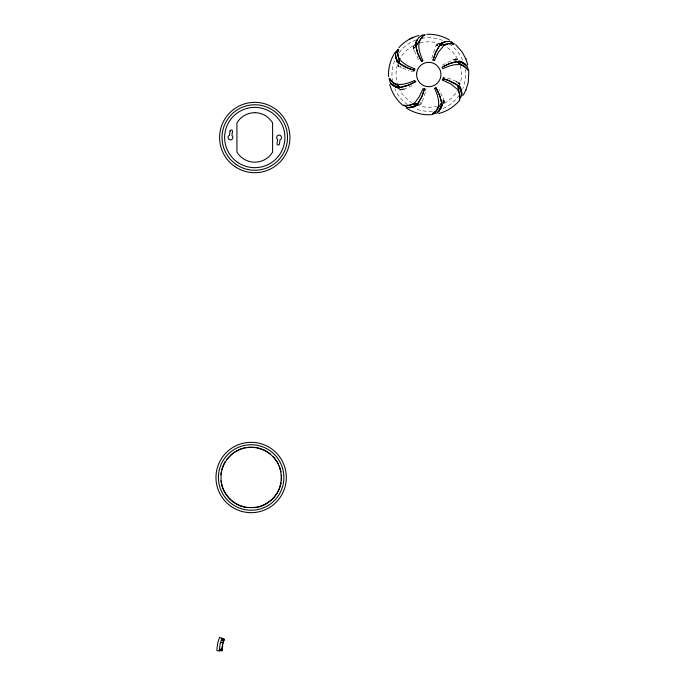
<?xml version="1.0" encoding="UTF-8"?>
<svg xmlns="http://www.w3.org/2000/svg" width="685" height="685" viewBox="0 0 685 685"><rect width="100%" height="100%" fill="white"/><g stroke="black" fill="none" stroke-linecap="round" stroke-linejoin="round"><path stroke-width="0.51" stroke-dasharray="3.42 2.57" d="M425.693 90.728L425.882 88.973M414.305 71.642L410.829 71.137M431.815 58.319L435.377 47.085L436.85 44.319L438.862 43.72M425.368 92.441L422.14 101.954L420.667 104.719L419.597 104.719M397.428 65.015L396.641 68.132A32.743 32.743 0 0 0 397.197 83.253M442.878 78.741L443.221 77.336L451.646 79.272L458.95 82.611L459.558 84.623M418.475 59.458L414.04 50.442L414.571 48.438M442.673 101.611L443.478 98.597L439.034 89.589M459.138 86.67L460.868 80.907A32.743 32.743 0 0 0 460.311 65.786M414.04 50.442L413.552 48.935L414.262 47.111M443.392 103.444L444.385 101.594L443.966 100.113L442.895 102.844L443.966 100.113L443.478 98.597M413.552 48.935L414.271 47.128L413.552 48.935L413.123 47.445L414.613 44.671M442.835 102.904L443.966 100.113M398.764 64.955L398.559 66.428L409.142 70.743M458.753 84.084L458.95 82.611L459.507 84.435M414.476 44.936L413.123 47.445L414.305 46.554M443.486 103.272L444.385 101.594L441.662 102.998M443.375 103.375L444.385 101.594M442.382 65.229L452.836 59.8L455.833 58.893L457.683 59.886M413.32 45.647L410.563 47.299A32.743 32.743 0 0 0 399.877 59.09M444.188 103.401L446.945 101.748A32.743 32.743 0 0 0 457.631 89.958M420.342 102.998L422.14 101.954M412.216 85.719L401.684 90.155L399.834 89.161L401.684 90.155L400.785 88.973M437.946 44.885L436.097 45.672L437.886 44.885M421.412 103.366L419.571 104.154M436.097 45.672L437.886 44.91M439.582 43.497L436.85 44.319L438.314 44.525M424.443 89.067L425.984 88.981M452.836 59.8L456.852 60.871M402.669 88.707L404.681 89.238M440.909 44.14L435.146 42.41A32.743 32.743 0 0 0 419.254 43.189M416.608 104.908L422.371 106.637A32.743 32.743 0 0 0 436.713 106.278M401.341 89.016L403.165 89.726L401.307 88.981M456.724 60.074L455.833 58.893L457.503 59.792M455.833 58.893L457.606 59.903M457.631 59.09L455.979 56.333A32.743 32.743 0 0 0 445.592 46.434M456.193 81.138L457.229 82.936M400.28 66.102L401.324 67.901M398.679 87.415L401.53 92.715A32.743 32.743 0 0 0 411.925 102.604M457.606 81.857L458.393 83.707M397.951 64.416L398.559 66.428L398.019 64.459M398.011 64.604L398.559 66.428M458.95 82.611L459.498 84.58M443.221 77.294L443.306 78.835M465.158 69.125A36.802 36.802 0 0 1 462.752 88.605M459.352 94.967A36.802 36.802 0 0 1 442.835 108.521M432.363 111.141A36.802 36.802 0 0 1 414.673 108.521M407.566 104.608A36.802 36.802 0 0 1 394.757 88.605M392.668 81.703A36.802 36.802 0 0 1 394.757 60.443M399.201 52.599A36.802 36.802 0 0 1 417.216 39.576M421.575 38.428A36.802 36.802 0 0 1 444.488 41.254M449.197 43.926A36.802 36.802 0 0 1 462.752 60.443M456.167 60.023L454.343 59.312L456.15 60.04"/><path stroke-width="1.03" d="M458.796 85.634L460.354 88.331C456.338 82.782 449.232 80.479 442.878 78.741L442.81 80.239L450.764 83.93L457.94 89.752L459.849 94.804L459.335 99.77L461.904 95.283L461.681 91.662L459.567 86.481M397.942 62.558L395.827 57.377L395.605 53.764L398.182 49.269L398.37 51.306M219.405 650.75L219.842 645.27L221.906 638.232M221.726 650.75L222.043 646.417M398.182 49.269C394.791 59.903 406.582 65.854 414.699 68.8L414.639 70.307C408.286 68.56 401.179 66.257 397.154 60.708L398.721 63.405M220.87 474.679L221.264 471.905M281.415 480.296L281.415 474.679M222.24 645.167L222.736 642.907M222.993 642.984L222 650.75L216.974 650.75L217.051 648.087A35.175 35.175 0 0 1 219.123 638.583L219.662 637.307L224.303 639.225L222.993 642.984L220.493 642.307M280.704 484.578L281.133 482.582M424.537 88.639L422.337 95.592L418.295 102.99M415.375 45.424C416.095 40.509 419.109 34.755 424.871 35.055C422.448 36.331 419.614 39.328 419.049 42.53C418.064 48.686 420.41 54.971 422.859 60.537L421.755 61.556L419.999 58.516L417.353 52.24L416.026 47M442.142 103.623L440.763 108.324L438.828 111.381L436.448 113.188L432.518 114.001L434.478 111.638M221.752 469.645L223.396 465.089M222.882 642.427L223.353 640.963M280.533 485.331L279.489 488.474M414.699 68.8L414.202 70.204L409.981 68.98L399.492 63.517L397.591 52.42M442.81 80.239L443.306 78.835L447.536 80.068L458.017 85.531L459.926 96.619M465.963 89.932L468.257 82.38L468.831 70.572M439.213 46.058L435.172 53.456L432.971 60.4L434.478 60.46L438.169 52.514L443.991 45.338L449.043 43.429L454.009 43.943L449.514 41.374L445.901 41.597L440.72 43.703M224.038 639.114L223.584 640.235M415.367 44.414L417.182 39.901L415.375 43.258M442.15 104.625L440.335 109.138L441.688 106.629M415.427 44.277L416.18 42.41L415.855 46.049L417.713 53.284L421.515 61.179L422.859 60.537M442.09 104.771L441.337 106.629L441.662 102.998L439.796 95.763L435.994 87.86L434.65 88.502C438.306 96.277 442.433 108.906 432.518 114.001M278.598 490.597L279.197 489.176M465.963 89.932L463.3 95.129M223.695 464.379L225.296 461.485M277.271 493.072L278.358 491.042M438.828 111.381L442.364 105.156M437.518 112.64L442.108 104.925M395.271 52.146C390.553 59.338 388.027 68.02 388.6 76.634M276.988 493.491L273.957 497.61M418.544 104.034L414.947 106.124L417.747 103.778L421.549 97.347L424.443 89.067L423.039 88.579L419.348 96.534L414.939 102.562L410.246 105.25L406.659 105.687L403.508 105.096L406.856 107.305L409.81 107.708L417.722 104.942M406.659 105.687L418.098 103.281M422.345 36.853L415.846 46.049L419.768 41.331M435.172 112.186L441.662 102.998L440.352 104.565M395.921 51.966L398.096 49.363M226.572 459.558L232.823 453.23M453.915 43.866L451.304 41.682M437.09 108.495L438.4 106.928M398.867 47.616C404.107 41.682 411.214 37.41 418.903 35.526M459.883 100.07C454.42 106.62 446.928 111.518 438.606 113.522M272.005 499.63L273.615 497.969M434.65 88.502L435.763 87.483L437.509 90.523L440.155 96.799L441.491 102.048M271.628 499.956L265.155 504.494M233.448 452.785L238.988 449.634M415.795 81.524L409.322 84.88L401.23 87.252M439.873 44.482L442.57 42.924L439.761 45.261L435.968 51.692L433.074 59.972L434.478 60.46M443.221 66.608L449.463 63.671L456.278 61.787M413.346 37.315L409.776 39.002M264.693 504.699L262.124 505.838M440.575 43.763L445.053 41.853L441.405 42.949M417.833 104.899L412.464 107.185L415.196 106.363M239.69 449.309L240.161 449.137M240.889 448.88L242.336 448.367M259.949 506.609L261.405 506.095M409.81 107.708L415.735 106.072M407.995 107.673L416.694 105.456M243.569 448.058L245.059 447.682M257.226 507.294L259.461 506.729M460.868 61.941C454.249 60.862 447.733 64.159 442.099 67.284L442.741 68.628C448.641 66.128 455.482 63.328 461.947 65.143C464.456 64.184 469.841 74.228 467.923 68.569C467.316 64.219 462.675 62.189 458.856 61.41M456.63 61.727L466.425 68.106M450.858 43.352L439.761 45.261L441.799 45.073M255.967 507.491L246.052 507.482M421.489 35.355L424.871 35.055M443.837 44.885L445.866 44.696M451.972 44.131L454.009 43.943M413.68 104.154L417.747 103.778M247.842 447.245L255.479 447.408M426.644 34.361C434.547 33.865 442.596 35.885 449.369 39.978M432.706 114.6C423.51 115.465 414.074 113.136 406.385 108.007M219.448 649.294L222.043 649.294M219.423 650.262L222.008 650.262M396.649 87.098L400.28 87.423L407.515 85.565L415.418 81.755L414.776 80.419C408.868 82.894 402.026 85.719 395.57 83.895C393.062 84.854 387.667 74.819 389.594 80.47C390.279 85.231 395.579 87.072 399.655 87.903M256.729 447.605L264.256 450.036L270.661 454.189M244.81 507.208L242.824 506.729M240.623 506.035L242.088 506.498M221.401 639.43L223.841 640.329M458.864 61.128L463.377 62.943L460.02 61.145M398.653 87.911L394.132 86.096L396.649 87.449M221.717 638.685L224.115 639.67M221.358 639.585L223.755 640.578M240.161 505.838L237.592 504.699M236.916 504.34L233.217 502.062M460.277 61.419L465.612 64.45M391.897 84.589L398.122 88.134M459.155 61.17L466.879 65.76M390.638 83.279L398.353 87.868M391.092 80.933L400.28 87.423L397.137 84.812M232.823 501.745L228.679 497.969M457.229 61.616L461.947 65.529M389.277 78.287L390.852 79.588M455.662 44.628L462.238 52.146L465.963 59.116M403.208 105.653C396.658 100.181 391.76 92.698 389.756 84.375M273.281 456.63L276.988 461.485M228.173 497.387L224.526 492.164M277.374 462.152L278.358 463.933M224.141 491.496L222.026 486.299L220.904 480.793M459.515 86.336L461.425 90.814L460.329 87.166M398.002 62.703L396.093 58.225L397.189 61.873M465.963 59.107L467.752 64.673M279.326 466.031L281.03 471.905M460.311 87.543L461.938 93.468M395.57 55.579L397.471 62.481M459.695 86.584L461.904 95.283M458.017 85.531L458.299 88.579M399.218 60.46L399.492 63.517M416.643 73.398L416.651 75.71A12.159 12.159 0 0 0 419.357 82.234L421.044 83.921A12.159 12.159 0 0 0 427.568 86.627L429.949 86.627A12.159 12.159 0 0 0 436.473 83.921L438.16 82.234A12.159 12.159 0 0 0 440.857 75.71L440.857 73.329A12.159 12.159 0 0 0 438.16 66.805L436.473 65.118A12.159 12.159 0 0 0 429.949 62.421L427.637 62.412A12.159 12.159 0 0 0 421.044 65.118L419.4 66.753A12.159 12.159 0 0 0 416.651 73.329L416.643 73.398M230.074 131.066L229.518 135.279A2.432 2.432 0 0 0 228.036 137.206L228.036 137.839A2.432 2.432 0 0 0 232.857 137.839L232.857 137.206A2.432 2.432 0 0 0 231.932 135.596L232.48 131.392A1.216 1.216 0 0 0 231.436 130.022A1.216 1.216 0 0 0 230.074 131.066M277.605 139.457L277.057 143.662A1.216 1.216 0 0 0 278.101 145.023A1.216 1.216 0 0 0 279.463 143.978L280.019 139.774A2.432 2.432 0 0 0 281.501 137.839L281.338 136.589A2.432 2.432 0 0 0 276.843 136.589L276.68 137.839A2.432 2.432 0 0 0 277.605 139.457M254.769 112.682L251.198 112.991A20.644 20.644 0 0 0 236.933 122.932L236.933 152.113A20.824 20.824 0 0 0 272.604 152.113L272.604 122.932A20.644 20.644 0 0 0 254.769 112.682M231.299 506.532A35.175 35.175 0 0 0 286.219 480.151A35.175 35.175 0 0 0 235.914 445.781A35.175 35.175 0 0 0 231.299 506.532M234.133 502.379A30.149 30.149 0 0 0 281.201 479.774A30.149 30.149 0 0 0 238.089 450.31A30.149 30.149 0 0 0 234.133 502.379M232.669 504.52A32.743 32.743 0 0 0 283.796 479.971A32.743 32.743 0 0 0 236.967 447.973A32.743 32.743 0 0 0 232.669 504.52M236.299 164.554A32.743 32.743 0 0 0 287.417 140.005A32.743 32.743 0 0 0 240.598 108.007A32.743 32.743 0 0 0 236.299 164.554M234.921 166.566A35.175 35.175 0 0 0 289.841 140.194A35.175 35.175 0 0 0 239.544 105.815A35.175 35.175 0 0 0 234.921 166.566M237.763 162.413A30.149 30.149 0 0 0 284.832 139.808A30.149 30.149 0 0 0 241.719 110.345A30.149 30.149 0 0 0 237.763 162.413"/></g></svg>
